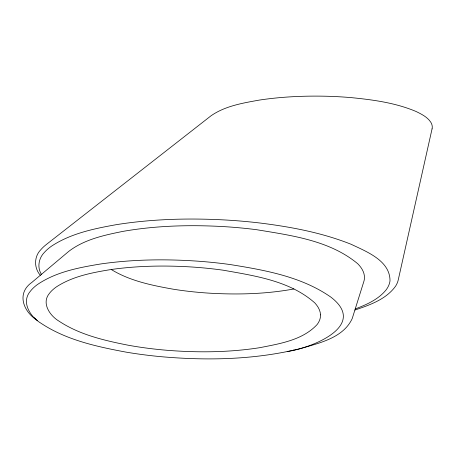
<?xml version="1.0" encoding="UTF-8"?>
<svg xmlns="http://www.w3.org/2000/svg" width="455" height="455" viewBox="0 0 455 455"><rect width="100%" height="100%" fill="white"/><g stroke="black" fill="none" stroke-linecap="round" stroke-linejoin="round"><path stroke-width="0.68" d="M432.057 128.867L398.233 279.967A71.082 33.448 -1.1 0 1 395.571 286.189C386.067 299.424 369.688 305.032 354.883 310.048M355.224 308.968C366.44 304.685 378.133 299.617 385.937 290.108A68.335 32.311 -1.3 0 0 390.003 280.894C390.191 260.618 366.434 251.598 351.192 244.312C322.311 232.784 291.507 226.977 260.76 223.109A382.536 214.567 -9.1 0 0 225.123 219.975C188.939 218.025 152.476 218.935 116.645 224.611C94.162 228.626 70.866 233.398 51.506 246.166A64.786 28.102 -7.3 0 0 44.181 252.627C38.647 258.326 37.048 267.517 41.416 274.365M287.213 351.516C311.004 348.138 368.584 326.093 330.887 297.138C301.494 276.589 264.969 270.151 230.247 264.56A367.703 216.529 -11.5 0 0 198.602 261.227C166.064 258.929 133.235 259.316 100.908 263.934C78.92 267.563 55.919 271.84 37.213 284.699A53.662 24.706 -8.5 0 0 30.36 291.251C20.85 302.239 30.405 316.873 40.762 323.09C66.003 339.953 96.42 346.568 125.819 352.085A254.203 109.951 -3.6 0 0 161.258 356.703C207.645 360.775 254.965 359.768 300.363 348.61C319.08 343.093 343.167 338.048 352.204 318.58L363.818 281.577A59.44 28.051 -1.8 0 0 364.444 278.267C364.808 272.676 361.571 267.597 357.772 263.775C329.756 240.428 291.479 235.468 256.66 229.712A317.408 172.132 -8.1 0 0 222.063 226.516C189.058 224.747 155.775 225.674 123.163 231.339C104.28 235.15 84.403 239.375 68.796 251.348L31.884 282.379C16.147 293.39 23.421 311.846 37.333 320.439M293.811 350.094L293.117 350.242M291.718 350.526L292.184 350.435M293.913 288.953C266.033 294.129 237.47 294.8 209.22 293.156A186.76 76.764 -3.1 0 1 172.985 289.158C151.771 285.359 129.846 280.923 111.242 269.496M35.786 319.097L34.097 317.744M40.341 275.269C33.909 268.097 33.954 256.592 40.808 249.71A67.272 29.001 -7.3 0 1 46.438 244.42L211.046 115.775C225.151 105.975 242.669 103.086 259.225 100.1C281.241 96.767 303.565 95.738 325.814 96.227A160.018 57.506 -2.1 0 1 351.635 97.666C373.464 99.833 395.623 102.87 415.978 111.447C421.353 114.051 427.148 116.889 430.612 121.974A70.417 23.933 -0.9 0 1 432.074 128.867M320.519 314.888L320.405 317.05A48.588 24.536 -2.8 0 1 317.124 324.529C302.609 340.203 279.842 343.673 259.868 347.671C229.855 352.369 199.284 352.722 169.032 350.447A222.939 97.814 -3.8 0 1 128.009 345.18C104.087 340.442 79.443 334.732 58.86 321.054C49.913 315.702 41.286 303.223 49.316 293.521A46.615 21.658 -8.2 0 1 56.318 286.951C72.561 276.304 92.149 272.608 111.009 269.531C137.814 265.754 165.011 265.305 192.004 267.011A305.385 174.493 -10.3 0 1 223.502 270.247C255.079 275.866 290.006 280.86 314.832 302.933C317.852 306.209 320.371 310.321 320.519 314.888"/></g></svg>
